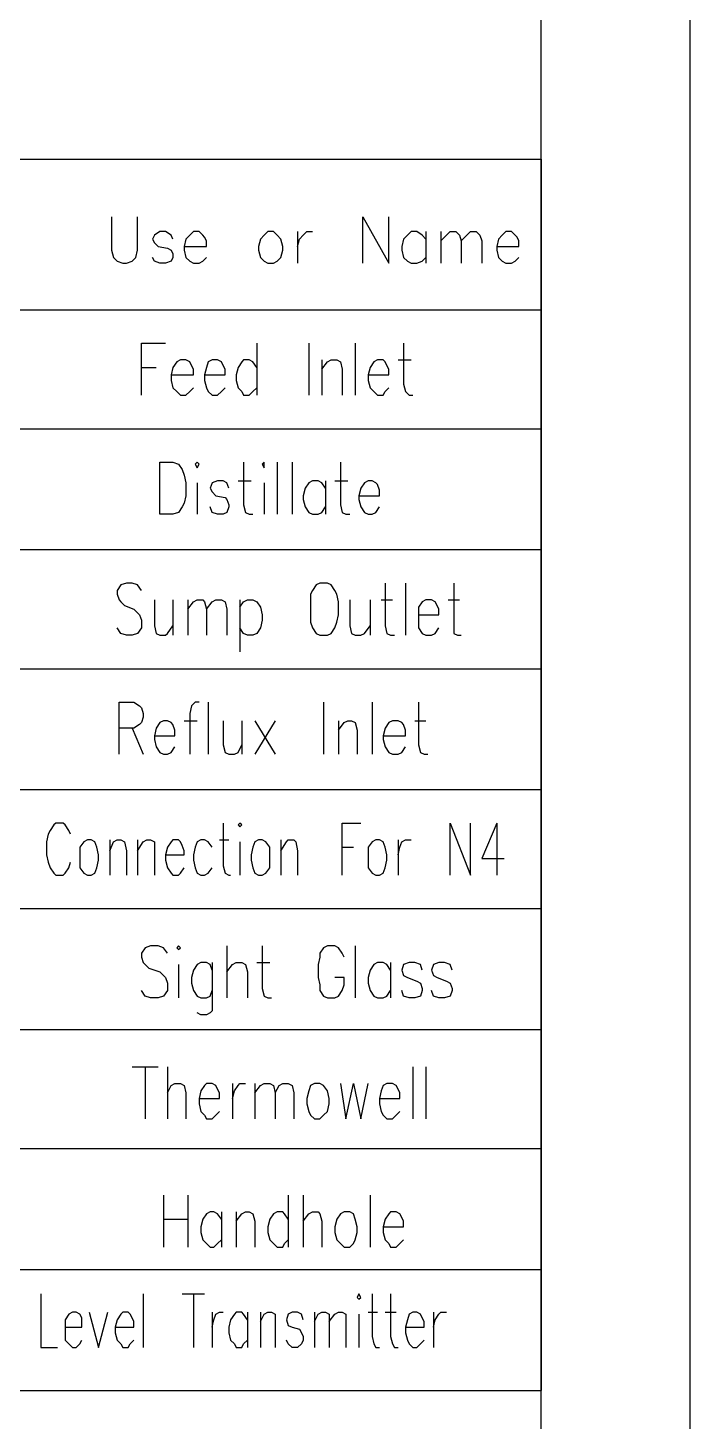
# Model space of a CAD drawing. Extents: x 0.28 to 3.47, y 0.29 to 4.81.
# Drawn here: x 3.2367 to 3.474, y 3.2597 to 3.759 of the extents above; entities that cross this region are included whole.
import ezdxf

# ---------------------------------------------------------------- set-up
doc = ezdxf.new("R2010")
doc.units = 0
doc.header["$MEASUREMENT"] = 0
doc.linetypes.add('AUSGEZOGEN', pattern=[0])
doc.layers.get('0').update_dxf_attribs({"linetype": 'AUSGEZOGEN'})

msp = doc.modelspace()

# ---------------------------------------------------------------- linework, layer by layer
for points in [[(0.28, 0.28667), (3.474, 0.28667), (3.474, 0.28667), (3.474, 4.80867), (3.474, 4.80867), (0.28, 4.80867), (0.28, 4.80867), (0.28, 0.28667), (0.28, 0.28667)], [(0.414, 0.34), (3.42067, 0.34), (3.42067, 0.34), (3.42067, 4.75533), (3.42067, 4.75533), (0.414, 4.75533), (0.414, 4.75533), (0.414, 0.34), (0.414, 0.34)], [(2.45267, 3.712), (3.42067, 3.712), (3.42067, 3.712), (3.42067, 3.27067)], [(3.26667, 3.69133), (3.26667, 3.67933), (3.26667, 3.67933), (3.26733, 3.67667), (3.26733, 3.67667), (3.26867, 3.67533), (3.26867, 3.67533), (3.27067, 3.67467), (3.27067, 3.67467), (3.272, 3.67467), (3.272, 3.67467), (3.274, 3.67533), (3.274, 3.67533), (3.27533, 3.67667), (3.27533, 3.67667), (3.276, 3.67933), (3.276, 3.67933), (3.276, 3.69133)], [(3.35667, 3.67467), (3.35667, 3.69133), (3.35667, 3.69133), (3.366, 3.67467), (3.366, 3.67467), (3.366, 3.69133)], [(3.28867, 3.68333), (3.288, 3.68467), (3.288, 3.68467), (3.286, 3.686), (3.286, 3.686), (3.284, 3.686), (3.284, 3.686), (3.282, 3.68467), (3.282, 3.68467), (3.28133, 3.68333), (3.28133, 3.68333), (3.282, 3.682), (3.282, 3.682), (3.28333, 3.68067), (3.28333, 3.68067), (3.28667, 3.68), (3.28667, 3.68), (3.288, 3.67933), (3.288, 3.67933), (3.28867, 3.678), (3.28867, 3.678), (3.28867, 3.67667), (3.28867, 3.67667), (3.288, 3.67533), (3.288, 3.67533), (3.286, 3.67467), (3.286, 3.67467), (3.284, 3.67467), (3.284, 3.67467), (3.282, 3.67533), (3.282, 3.67533), (3.28133, 3.67667)], [(3.29267, 3.68067), (3.30067, 3.68067), (3.30067, 3.68067), (3.30067, 3.68267), (3.30067, 3.68267), (3.3, 3.684), (3.3, 3.684), (3.29933, 3.68467), (3.29933, 3.68467), (3.298, 3.686), (3.298, 3.686), (3.296, 3.686), (3.296, 3.686), (3.29467, 3.68467), (3.29467, 3.68467), (3.29333, 3.68333), (3.29333, 3.68333), (3.29267, 3.68067), (3.29267, 3.68067), (3.29267, 3.67933), (3.29267, 3.67933), (3.29333, 3.67667), (3.29333, 3.67667), (3.29467, 3.67533), (3.29467, 3.67533), (3.296, 3.67467), (3.296, 3.67467), (3.298, 3.67467), (3.298, 3.67467), (3.29933, 3.67533), (3.29933, 3.67533), (3.30067, 3.67667)], [(3.32267, 3.686), (3.32133, 3.68467), (3.32133, 3.68467), (3.32, 3.68333), (3.32, 3.68333), (3.31933, 3.68067), (3.31933, 3.68067), (3.31933, 3.67933), (3.31933, 3.67933), (3.32, 3.67667), (3.32, 3.67667), (3.32133, 3.67533), (3.32133, 3.67533), (3.32267, 3.67467), (3.32267, 3.67467), (3.32467, 3.67467), (3.32467, 3.67467), (3.326, 3.67533), (3.326, 3.67533), (3.32733, 3.67667), (3.32733, 3.67667), (3.328, 3.67933), (3.328, 3.67933), (3.328, 3.68067), (3.328, 3.68067), (3.32733, 3.68333), (3.32733, 3.68333), (3.326, 3.68467), (3.326, 3.68467), (3.32467, 3.686), (3.32467, 3.686), (3.32267, 3.686), (3.32267, 3.686)], [(3.33333, 3.686), (3.33333, 3.67467)], [(3.33333, 3.68067), (3.334, 3.68333), (3.334, 3.68333), (3.33533, 3.68467), (3.33533, 3.68467), (3.33667, 3.686), (3.33667, 3.686), (3.33867, 3.686)], [(3.37933, 3.68333), (3.378, 3.68467), (3.378, 3.68467), (3.376, 3.686), (3.376, 3.686), (3.374, 3.686), (3.374, 3.686), (3.37267, 3.68467), (3.37267, 3.68467), (3.37133, 3.68333), (3.37133, 3.68333), (3.37067, 3.68067), (3.37067, 3.68067), (3.37067, 3.67933), (3.37067, 3.67933), (3.37133, 3.67667), (3.37133, 3.67667), (3.37267, 3.67533), (3.37267, 3.67533), (3.374, 3.67467), (3.374, 3.67467), (3.376, 3.67467), (3.376, 3.67467), (3.378, 3.67533), (3.378, 3.67533), (3.37933, 3.67667)], [(3.37933, 3.686), (3.37933, 3.67467)], [(3.38467, 3.686), (3.38467, 3.67467)], [(3.38467, 3.68267), (3.38667, 3.68467), (3.38667, 3.68467), (3.388, 3.686), (3.388, 3.686), (3.39, 3.686), (3.39, 3.686), (3.39133, 3.68467), (3.39133, 3.68467), (3.392, 3.68267), (3.392, 3.68267), (3.392, 3.67467)], [(3.392, 3.68267), (3.394, 3.68467), (3.394, 3.68467), (3.39533, 3.686), (3.39533, 3.686), (3.39733, 3.686), (3.39733, 3.686), (3.39867, 3.68467), (3.39867, 3.68467), (3.39933, 3.68267), (3.39933, 3.68267), (3.39933, 3.67467)], [(3.40467, 3.68067), (3.41267, 3.68067), (3.41267, 3.68067), (3.41267, 3.68267), (3.41267, 3.68267), (3.412, 3.684), (3.412, 3.684), (3.41133, 3.68467), (3.41133, 3.68467), (3.41, 3.686), (3.41, 3.686), (3.408, 3.686), (3.408, 3.686), (3.40667, 3.68467), (3.40667, 3.68467), (3.40533, 3.68333), (3.40533, 3.68333), (3.40467, 3.68067), (3.40467, 3.68067), (3.40467, 3.67933), (3.40467, 3.67933), (3.40533, 3.67667), (3.40533, 3.67667), (3.40667, 3.67533), (3.40667, 3.67533), (3.408, 3.67467), (3.408, 3.67467), (3.41, 3.67467), (3.41, 3.67467), (3.41133, 3.67533), (3.41133, 3.67533), (3.41267, 3.67667)], [(2.45267, 3.658), (3.42067, 3.658)], [(3.42067, 3.658), (3.42067, 3.27067)], [(3.27733, 3.62733), (3.27733, 3.646), (3.27733, 3.646), (3.286, 3.646)], [(3.31867, 3.646), (3.31867, 3.62733)], [(3.33733, 3.646), (3.33733, 3.62733)], [(3.354, 3.646), (3.354, 3.62733)], [(3.37133, 3.646), (3.37133, 3.63133), (3.37133, 3.63133), (3.372, 3.62867), (3.372, 3.62867), (3.37333, 3.62733), (3.37333, 3.62733), (3.37467, 3.62733)], [(3.27733, 3.63733), (3.28267, 3.63733)], [(3.288, 3.63467), (3.296, 3.63467), (3.296, 3.63467), (3.296, 3.63667), (3.296, 3.63667), (3.29533, 3.638), (3.29533, 3.638), (3.29467, 3.63933), (3.29467, 3.63933), (3.29333, 3.64), (3.29333, 3.64), (3.29133, 3.64), (3.29133, 3.64), (3.29, 3.63933), (3.29, 3.63933), (3.28867, 3.63733), (3.28867, 3.63733), (3.288, 3.63467), (3.288, 3.63467), (3.288, 3.63267), (3.288, 3.63267), (3.28867, 3.63), (3.28867, 3.63), (3.29, 3.62867), (3.29, 3.62867), (3.29133, 3.62733), (3.29133, 3.62733), (3.29333, 3.62733), (3.29333, 3.62733), (3.29467, 3.62867), (3.29467, 3.62867), (3.296, 3.63)], [(3.3, 3.63467), (3.30733, 3.63467), (3.30733, 3.63467), (3.30733, 3.63667), (3.30733, 3.63667), (3.30667, 3.638), (3.30667, 3.638), (3.306, 3.63933), (3.306, 3.63933), (3.30467, 3.64), (3.30467, 3.64), (3.30267, 3.64), (3.30267, 3.64), (3.30133, 3.63933), (3.30133, 3.63933), (3.30067, 3.63733), (3.30067, 3.63733), (3.3, 3.63467), (3.3, 3.63467), (3.3, 3.63267), (3.3, 3.63267), (3.30067, 3.63), (3.30067, 3.63), (3.30133, 3.62867), (3.30133, 3.62867), (3.30267, 3.62733), (3.30267, 3.62733), (3.30467, 3.62733), (3.30467, 3.62733), (3.306, 3.62867), (3.306, 3.62867), (3.30733, 3.63)], [(3.31867, 3.63733), (3.31733, 3.63933), (3.31733, 3.63933), (3.316, 3.64), (3.316, 3.64), (3.314, 3.64), (3.314, 3.64), (3.31333, 3.63933), (3.31333, 3.63933), (3.312, 3.63733), (3.312, 3.63733), (3.31133, 3.63467), (3.31133, 3.63467), (3.31133, 3.63267), (3.31133, 3.63267), (3.312, 3.63), (3.312, 3.63), (3.31333, 3.62867), (3.31333, 3.62867), (3.314, 3.62733), (3.314, 3.62733), (3.316, 3.62733), (3.316, 3.62733), (3.31733, 3.62867), (3.31733, 3.62867), (3.31867, 3.63)], [(3.342, 3.64), (3.342, 3.62733)], [(3.342, 3.63667), (3.344, 3.63933), (3.344, 3.63933), (3.34533, 3.64), (3.34533, 3.64), (3.34733, 3.64), (3.34733, 3.64), (3.34867, 3.63933), (3.34867, 3.63933), (3.34933, 3.63667), (3.34933, 3.63667), (3.34933, 3.62733)], [(3.35867, 3.63467), (3.366, 3.63467), (3.366, 3.63467), (3.366, 3.63667), (3.366, 3.63667), (3.36533, 3.638), (3.36533, 3.638), (3.36467, 3.63933), (3.36467, 3.63933), (3.364, 3.64), (3.364, 3.64), (3.362, 3.64), (3.362, 3.64), (3.36067, 3.63933), (3.36067, 3.63933), (3.35933, 3.63733), (3.35933, 3.63733), (3.35867, 3.63467), (3.35867, 3.63467), (3.35867, 3.63267), (3.35867, 3.63267), (3.35933, 3.63), (3.35933, 3.63), (3.36067, 3.62867), (3.36067, 3.62867), (3.362, 3.62733), (3.362, 3.62733), (3.364, 3.62733), (3.364, 3.62733), (3.36467, 3.62867), (3.36467, 3.62867), (3.366, 3.63)], [(3.36933, 3.64), (3.374, 3.64)], [(2.45267, 3.61533), (3.42067, 3.61533)], [(3.284, 3.58467), (3.284, 3.60333), (3.284, 3.60333), (3.28867, 3.60333), (3.28867, 3.60333), (3.29067, 3.60267), (3.29067, 3.60267), (3.292, 3.60067), (3.292, 3.60067), (3.29267, 3.59867), (3.29267, 3.59867), (3.29333, 3.596), (3.29333, 3.596), (3.29333, 3.59133), (3.29333, 3.59133), (3.29267, 3.58867), (3.29267, 3.58867), (3.292, 3.58733), (3.292, 3.58733), (3.29067, 3.58533), (3.29067, 3.58533), (3.28867, 3.58467), (3.28867, 3.58467), (3.284, 3.58467), (3.284, 3.58467)], [(3.29667, 3.60267), (3.29733, 3.60133), (3.29733, 3.60133), (3.298, 3.60267), (3.298, 3.60267), (3.29733, 3.60333), (3.29733, 3.60333), (3.29667, 3.60267), (3.29667, 3.60267)], [(3.314, 3.60333), (3.314, 3.588), (3.314, 3.588), (3.31467, 3.58533), (3.31467, 3.58533), (3.316, 3.58467), (3.316, 3.58467), (3.31733, 3.58467)], [(3.32067, 3.60267), (3.32133, 3.60133), (3.32133, 3.60133), (3.32133, 3.60333), (3.32133, 3.60333), (3.32067, 3.60267), (3.32067, 3.60267)], [(3.326, 3.60333), (3.326, 3.58467)], [(3.33133, 3.60333), (3.33133, 3.58467)], [(3.34867, 3.60333), (3.34867, 3.588), (3.34867, 3.588), (3.34933, 3.58533), (3.34933, 3.58533), (3.35067, 3.58467), (3.35067, 3.58467), (3.352, 3.58467)], [(3.29733, 3.596), (3.29733, 3.58467)], [(3.30867, 3.594), (3.308, 3.596), (3.308, 3.596), (3.30667, 3.59667), (3.30667, 3.59667), (3.30467, 3.59667), (3.30467, 3.59667), (3.30267, 3.596), (3.30267, 3.596), (3.302, 3.594), (3.302, 3.594), (3.30267, 3.59267), (3.30267, 3.59267), (3.304, 3.59133), (3.304, 3.59133), (3.30733, 3.59067), (3.30733, 3.59067), (3.308, 3.59), (3.308, 3.59), (3.30867, 3.588), (3.30867, 3.588), (3.30867, 3.58733), (3.30867, 3.58733), (3.308, 3.58533), (3.308, 3.58533), (3.30667, 3.58467), (3.30667, 3.58467), (3.30467, 3.58467), (3.30467, 3.58467), (3.30267, 3.58533), (3.30267, 3.58533), (3.302, 3.58733)], [(3.312, 3.59667), (3.31667, 3.59667)], [(3.32133, 3.596), (3.32133, 3.58467)], [(3.34333, 3.594), (3.342, 3.596), (3.342, 3.596), (3.34067, 3.59667), (3.34067, 3.59667), (3.33867, 3.59667), (3.33867, 3.59667), (3.33733, 3.596), (3.33733, 3.596), (3.336, 3.594), (3.336, 3.594), (3.33533, 3.59133), (3.33533, 3.59133), (3.33533, 3.59), (3.33533, 3.59), (3.336, 3.58733), (3.336, 3.58733), (3.33733, 3.58533), (3.33733, 3.58533), (3.33867, 3.58467), (3.33867, 3.58467), (3.34067, 3.58467), (3.34067, 3.58467), (3.342, 3.58533), (3.342, 3.58533), (3.34333, 3.58733)], [(3.34333, 3.59667), (3.34333, 3.58467)], [(3.34667, 3.59667), (3.35133, 3.59667)], [(3.35533, 3.59133), (3.36267, 3.59133), (3.36267, 3.59133), (3.36267, 3.59333), (3.36267, 3.59333), (3.362, 3.59533), (3.362, 3.59533), (3.36133, 3.596), (3.36133, 3.596), (3.36, 3.59667), (3.36, 3.59667), (3.35867, 3.59667), (3.35867, 3.59667), (3.35733, 3.596), (3.35733, 3.596), (3.356, 3.594), (3.356, 3.594), (3.35533, 3.59133), (3.35533, 3.59133), (3.35533, 3.59), (3.35533, 3.59), (3.356, 3.58733), (3.356, 3.58733), (3.35733, 3.58533), (3.35733, 3.58533), (3.35867, 3.58467), (3.35867, 3.58467), (3.36, 3.58467), (3.36, 3.58467), (3.36133, 3.58533), (3.36133, 3.58533), (3.36267, 3.58733)], [(2.45267, 3.572), (3.42067, 3.572)], [(3.27733, 3.55733), (3.276, 3.55933), (3.276, 3.55933), (3.274, 3.56), (3.274, 3.56), (3.272, 3.56), (3.272, 3.56), (3.27, 3.55933), (3.27, 3.55933), (3.26867, 3.55733), (3.26867, 3.55733), (3.26867, 3.556), (3.26867, 3.556), (3.26933, 3.554), (3.26933, 3.554), (3.27, 3.55333), (3.27, 3.55333), (3.27133, 3.552), (3.27133, 3.552), (3.27467, 3.55067), (3.27467, 3.55067), (3.276, 3.54933), (3.276, 3.54933), (3.27667, 3.54867), (3.27667, 3.54867), (3.27733, 3.54667), (3.27733, 3.54667), (3.27733, 3.544), (3.27733, 3.544), (3.276, 3.542), (3.276, 3.542), (3.274, 3.54133), (3.274, 3.54133), (3.272, 3.54133), (3.272, 3.54133), (3.27, 3.542), (3.27, 3.542), (3.26867, 3.544)], [(3.34133, 3.56), (3.34, 3.55933), (3.34, 3.55933), (3.33867, 3.55733), (3.33867, 3.55733), (3.338, 3.556), (3.338, 3.556), (3.338, 3.546), (3.338, 3.546), (3.33867, 3.544), (3.33867, 3.544), (3.34, 3.542), (3.34, 3.542), (3.34133, 3.54133), (3.34133, 3.54133), (3.344, 3.54133), (3.344, 3.54133), (3.34533, 3.542), (3.34533, 3.542), (3.34667, 3.544), (3.34667, 3.544), (3.34733, 3.546), (3.34733, 3.546), (3.348, 3.54867), (3.348, 3.54867), (3.348, 3.55333), (3.348, 3.55333), (3.34733, 3.556), (3.34733, 3.556), (3.34667, 3.55733), (3.34667, 3.55733), (3.34533, 3.55933), (3.34533, 3.55933), (3.344, 3.56), (3.344, 3.56), (3.34133, 3.56), (3.34133, 3.56)], [(3.36467, 3.56), (3.36467, 3.54467), (3.36467, 3.54467), (3.36533, 3.542), (3.36533, 3.542), (3.36667, 3.54133), (3.36667, 3.54133), (3.368, 3.54133)], [(3.372, 3.56), (3.372, 3.54133)], [(3.38933, 3.56), (3.38933, 3.542), (3.38933, 3.542), (3.39067, 3.54133), (3.39067, 3.54133), (3.392, 3.54133)], [(3.282, 3.554), (3.282, 3.54467), (3.282, 3.54467), (3.28267, 3.542), (3.28267, 3.542), (3.284, 3.54133), (3.284, 3.54133), (3.286, 3.54133), (3.286, 3.54133), (3.28667, 3.542), (3.28667, 3.542), (3.28867, 3.54467)], [(3.28867, 3.554), (3.28867, 3.54133)], [(3.294, 3.554), (3.294, 3.54133)], [(3.294, 3.55067), (3.296, 3.55333), (3.296, 3.55333), (3.29733, 3.554), (3.29733, 3.554), (3.29933, 3.554), (3.29933, 3.554), (3.3, 3.55333), (3.3, 3.55333), (3.30067, 3.55067), (3.30067, 3.55067), (3.30067, 3.54133)], [(3.30067, 3.55067), (3.30267, 3.55333), (3.30267, 3.55333), (3.304, 3.554), (3.304, 3.554), (3.306, 3.554), (3.306, 3.554), (3.30733, 3.55333), (3.30733, 3.55333), (3.308, 3.55067), (3.308, 3.55067), (3.308, 3.54133)], [(3.31267, 3.554), (3.31267, 3.53533)], [(3.31267, 3.55133), (3.314, 3.55333), (3.314, 3.55333), (3.31533, 3.554), (3.31533, 3.554), (3.31733, 3.554), (3.31733, 3.554), (3.31867, 3.55333), (3.31867, 3.55333), (3.32, 3.55133), (3.32, 3.55133), (3.32067, 3.54867), (3.32067, 3.54867), (3.32067, 3.54667), (3.32067, 3.54667), (3.32, 3.544), (3.32, 3.544), (3.31867, 3.542), (3.31867, 3.542), (3.31733, 3.54133), (3.31733, 3.54133), (3.31533, 3.54133), (3.31533, 3.54133), (3.314, 3.542), (3.314, 3.542), (3.31267, 3.544)], [(3.352, 3.554), (3.352, 3.54467), (3.352, 3.54467), (3.35267, 3.542), (3.35267, 3.542), (3.354, 3.54133), (3.354, 3.54133), (3.356, 3.54133), (3.356, 3.54133), (3.35733, 3.542), (3.35733, 3.542), (3.35933, 3.54467)], [(3.35933, 3.554), (3.35933, 3.54133)], [(3.36333, 3.554), (3.36733, 3.554)], [(3.37667, 3.54867), (3.384, 3.54867), (3.384, 3.54867), (3.384, 3.55067), (3.384, 3.55067), (3.38333, 3.552), (3.38333, 3.552), (3.38267, 3.55333), (3.38267, 3.55333), (3.38133, 3.554), (3.38133, 3.554), (3.37933, 3.554), (3.37933, 3.554), (3.378, 3.55333), (3.378, 3.55333), (3.37667, 3.55133), (3.37667, 3.55133), (3.37667, 3.544), (3.37667, 3.544), (3.378, 3.542), (3.378, 3.542), (3.37933, 3.54133), (3.37933, 3.54133), (3.38133, 3.54133), (3.38133, 3.54133), (3.38267, 3.542), (3.38267, 3.542), (3.384, 3.544)], [(3.38733, 3.554), (3.39133, 3.554)], [(2.45267, 3.52933), (3.42067, 3.52933)], [(3.26933, 3.49867), (3.26933, 3.51733), (3.26933, 3.51733), (3.27467, 3.51733), (3.27467, 3.51733), (3.27667, 3.516), (3.27667, 3.516), (3.27733, 3.51533), (3.27733, 3.51533), (3.278, 3.51333), (3.278, 3.51333), (3.278, 3.512), (3.278, 3.512), (3.27733, 3.51), (3.27733, 3.51), (3.27667, 3.50933), (3.27667, 3.50933), (3.27467, 3.508), (3.27467, 3.508), (3.26933, 3.508)], [(3.298, 3.51733), (3.29667, 3.51733), (3.29667, 3.51733), (3.29533, 3.516), (3.29533, 3.516), (3.29467, 3.51333), (3.29467, 3.51333), (3.29467, 3.49867)], [(3.30133, 3.51733), (3.30133, 3.49867)], [(3.34267, 3.51733), (3.34267, 3.49867)], [(3.36, 3.51733), (3.36, 3.49867)], [(3.37667, 3.51733), (3.37667, 3.502), (3.37667, 3.502), (3.37733, 3.49933), (3.37733, 3.49933), (3.37867, 3.49867), (3.37867, 3.49867), (3.38, 3.49867)], [(3.282, 3.50533), (3.28933, 3.50533), (3.28933, 3.50533), (3.28933, 3.50733), (3.28933, 3.50733), (3.28867, 3.50933), (3.28867, 3.50933), (3.288, 3.51), (3.288, 3.51), (3.28667, 3.51067), (3.28667, 3.51067), (3.28533, 3.51067), (3.28533, 3.51067), (3.284, 3.51), (3.284, 3.51), (3.28267, 3.508), (3.28267, 3.508), (3.282, 3.50533), (3.282, 3.50533), (3.282, 3.504), (3.282, 3.504), (3.28267, 3.50133), (3.28267, 3.50133), (3.284, 3.49933), (3.284, 3.49933), (3.28533, 3.49867), (3.28533, 3.49867), (3.28667, 3.49867), (3.28667, 3.49867), (3.288, 3.49933), (3.288, 3.49933), (3.28933, 3.50133)], [(3.29267, 3.51067), (3.29733, 3.51067)], [(3.30667, 3.51067), (3.30667, 3.502), (3.30667, 3.502), (3.30733, 3.49933), (3.30733, 3.49933), (3.30867, 3.49867), (3.30867, 3.49867), (3.31067, 3.49867), (3.31067, 3.49867), (3.312, 3.49933), (3.312, 3.49933), (3.31333, 3.502)], [(3.31333, 3.51067), (3.31333, 3.49867)], [(3.318, 3.51067), (3.32533, 3.49867)], [(3.32533, 3.51067), (3.318, 3.49867)], [(3.348, 3.51067), (3.348, 3.49867)], [(3.348, 3.50733), (3.35, 3.51), (3.35, 3.51), (3.35133, 3.51067), (3.35133, 3.51067), (3.35267, 3.51067), (3.35267, 3.51067), (3.354, 3.51), (3.354, 3.51), (3.35467, 3.50733), (3.35467, 3.50733), (3.35467, 3.49867)], [(3.364, 3.50533), (3.372, 3.50533), (3.372, 3.50533), (3.372, 3.50733), (3.372, 3.50733), (3.37133, 3.50933), (3.37133, 3.50933), (3.37067, 3.51), (3.37067, 3.51), (3.36933, 3.51067), (3.36933, 3.51067), (3.36733, 3.51067), (3.36733, 3.51067), (3.366, 3.51), (3.366, 3.51), (3.36467, 3.508), (3.36467, 3.508), (3.364, 3.50533), (3.364, 3.50533), (3.364, 3.504), (3.364, 3.504), (3.36467, 3.50133), (3.36467, 3.50133), (3.366, 3.49933), (3.366, 3.49933), (3.36733, 3.49867), (3.36733, 3.49867), (3.36933, 3.49867), (3.36933, 3.49867), (3.37067, 3.49933), (3.37067, 3.49933), (3.372, 3.50133)], [(3.37533, 3.51067), (3.37933, 3.51067)], [(3.274, 3.508), (3.278, 3.49867)], [(2.45267, 3.486), (3.42067, 3.486)], [(3.252, 3.47), (3.25133, 3.47133), (3.25133, 3.47133), (3.25, 3.47333), (3.25, 3.47333), (3.24933, 3.474), (3.24933, 3.474), (3.24667, 3.474), (3.24667, 3.474), (3.246, 3.47333), (3.246, 3.47333), (3.24467, 3.47133), (3.24467, 3.47133), (3.244, 3.47), (3.244, 3.47), (3.24333, 3.46733), (3.24333, 3.46733), (3.24333, 3.46267), (3.24333, 3.46267), (3.244, 3.46), (3.244, 3.46), (3.24467, 3.458), (3.24467, 3.458), (3.246, 3.456), (3.246, 3.456), (3.24667, 3.45533), (3.24667, 3.45533), (3.24933, 3.45533), (3.24933, 3.45533), (3.25, 3.456), (3.25, 3.456), (3.25133, 3.458), (3.25133, 3.458), (3.252, 3.46)], [(3.30667, 3.474), (3.30667, 3.45867), (3.30667, 3.45867), (3.30733, 3.456), (3.30733, 3.456), (3.30867, 3.45533), (3.30867, 3.45533), (3.30933, 3.45533)], [(3.312, 3.47333), (3.31267, 3.47267), (3.31267, 3.47267), (3.31333, 3.47333), (3.31333, 3.47333), (3.31267, 3.474), (3.31267, 3.474), (3.312, 3.47333), (3.312, 3.47333)], [(3.34933, 3.45533), (3.34933, 3.474), (3.34933, 3.474), (3.356, 3.474)], [(3.388, 3.45533), (3.388, 3.474), (3.388, 3.474), (3.39533, 3.45533), (3.39533, 3.45533), (3.39533, 3.474)], [(3.40467, 3.474), (3.39933, 3.46133), (3.39933, 3.46133), (3.40733, 3.46133)], [(3.40467, 3.474), (3.40467, 3.45533)], [(3.258, 3.468), (3.25667, 3.46733), (3.25667, 3.46733), (3.25533, 3.46533), (3.25533, 3.46533), (3.25533, 3.458), (3.25533, 3.458), (3.25667, 3.456), (3.25667, 3.456), (3.258, 3.45533), (3.258, 3.45533), (3.25933, 3.45533), (3.25933, 3.45533), (3.26067, 3.456), (3.26067, 3.456), (3.26133, 3.458), (3.26133, 3.458), (3.262, 3.46067), (3.262, 3.46067), (3.262, 3.46267), (3.262, 3.46267), (3.26133, 3.46533), (3.26133, 3.46533), (3.26067, 3.46733), (3.26067, 3.46733), (3.25933, 3.468), (3.25933, 3.468), (3.258, 3.468), (3.258, 3.468)], [(3.266, 3.468), (3.266, 3.45533)], [(3.266, 3.464), (3.26733, 3.46733), (3.26733, 3.46733), (3.26867, 3.468), (3.26867, 3.468), (3.27, 3.468), (3.27, 3.468), (3.27133, 3.46733), (3.27133, 3.46733), (3.272, 3.464), (3.272, 3.464), (3.272, 3.45533)], [(3.276, 3.468), (3.276, 3.45533)], [(3.276, 3.464), (3.278, 3.46733), (3.278, 3.46733), (3.27933, 3.468), (3.27933, 3.468), (3.28067, 3.468), (3.28067, 3.468), (3.282, 3.46733), (3.282, 3.46733), (3.282, 3.45533)], [(3.286, 3.46267), (3.29267, 3.46267), (3.29267, 3.46267), (3.29267, 3.464), (3.29267, 3.464), (3.292, 3.466), (3.292, 3.466), (3.29133, 3.46733), (3.29133, 3.46733), (3.29067, 3.468), (3.29067, 3.468), (3.28867, 3.468), (3.28867, 3.468), (3.288, 3.46733), (3.288, 3.46733), (3.28667, 3.46533), (3.28667, 3.46533), (3.286, 3.46267), (3.286, 3.46267), (3.286, 3.46067), (3.286, 3.46067), (3.28667, 3.458), (3.28667, 3.458), (3.288, 3.456), (3.288, 3.456), (3.28867, 3.45533), (3.28867, 3.45533), (3.29067, 3.45533), (3.29067, 3.45533), (3.29133, 3.456), (3.29133, 3.456), (3.29267, 3.458)], [(3.30267, 3.46533), (3.30133, 3.46733), (3.30133, 3.46733), (3.3, 3.468), (3.3, 3.468), (3.29867, 3.468), (3.29867, 3.468), (3.29733, 3.46733), (3.29733, 3.46733), (3.29667, 3.46533), (3.29667, 3.46533), (3.296, 3.46267), (3.296, 3.46267), (3.296, 3.46067), (3.296, 3.46067), (3.29667, 3.458), (3.29667, 3.458), (3.29733, 3.456), (3.29733, 3.456), (3.29867, 3.45533), (3.29867, 3.45533), (3.3, 3.45533), (3.3, 3.45533), (3.30133, 3.456), (3.30133, 3.456), (3.30267, 3.458)], [(3.30533, 3.468), (3.30867, 3.468)], [(3.31267, 3.46733), (3.31267, 3.45533)], [(3.31933, 3.468), (3.318, 3.46733), (3.318, 3.46733), (3.31733, 3.46533), (3.31733, 3.46533), (3.31667, 3.46267), (3.31667, 3.46267), (3.31667, 3.46067), (3.31667, 3.46067), (3.31733, 3.458), (3.31733, 3.458), (3.318, 3.456), (3.318, 3.456), (3.31933, 3.45533), (3.31933, 3.45533), (3.32067, 3.45533), (3.32067, 3.45533), (3.322, 3.456), (3.322, 3.456), (3.32333, 3.458), (3.32333, 3.458), (3.32333, 3.46533), (3.32333, 3.46533), (3.322, 3.46733), (3.322, 3.46733), (3.32067, 3.468), (3.32067, 3.468), (3.31933, 3.468), (3.31933, 3.468)], [(3.32733, 3.468), (3.32733, 3.45533)], [(3.32733, 3.464), (3.32933, 3.46733), (3.32933, 3.46733), (3.33, 3.468), (3.33, 3.468), (3.332, 3.468), (3.332, 3.468), (3.33267, 3.46733), (3.33267, 3.46733), (3.33333, 3.464), (3.33333, 3.464), (3.33333, 3.45533)], [(3.36133, 3.468), (3.36, 3.46733), (3.36, 3.46733), (3.35867, 3.46533), (3.35867, 3.46533), (3.35867, 3.458), (3.35867, 3.458), (3.36, 3.456), (3.36, 3.456), (3.36133, 3.45533), (3.36133, 3.45533), (3.36267, 3.45533), (3.36267, 3.45533), (3.364, 3.456), (3.364, 3.456), (3.36467, 3.458), (3.36467, 3.458), (3.36533, 3.46067), (3.36533, 3.46067), (3.36533, 3.46267), (3.36533, 3.46267), (3.36467, 3.46533), (3.36467, 3.46533), (3.364, 3.46733), (3.364, 3.46733), (3.36267, 3.468), (3.36267, 3.468), (3.36133, 3.468), (3.36133, 3.468)], [(3.36933, 3.468), (3.36933, 3.45533)], [(3.36933, 3.46267), (3.37, 3.46533), (3.37, 3.46533), (3.37067, 3.46733), (3.37067, 3.46733), (3.372, 3.468), (3.372, 3.468), (3.374, 3.468)], [(3.34933, 3.46533), (3.35333, 3.46533)], [(2.45267, 3.44333), (3.42067, 3.44333)], [(3.28667, 3.42733), (3.28533, 3.42933), (3.28533, 3.42933), (3.28333, 3.43), (3.28333, 3.43), (3.28067, 3.43), (3.28067, 3.43), (3.27867, 3.42933), (3.27867, 3.42933), (3.27733, 3.42733), (3.27733, 3.42733), (3.27733, 3.426), (3.27733, 3.426), (3.278, 3.424), (3.278, 3.424), (3.27867, 3.42333), (3.27867, 3.42333), (3.28, 3.422), (3.28, 3.422), (3.284, 3.42067), (3.284, 3.42067), (3.28533, 3.41933), (3.28533, 3.41933), (3.286, 3.41867), (3.286, 3.41867), (3.28667, 3.41667), (3.28667, 3.41667), (3.28667, 3.414), (3.28667, 3.414), (3.28533, 3.412), (3.28533, 3.412), (3.28333, 3.41133), (3.28333, 3.41133), (3.28067, 3.41133), (3.28067, 3.41133), (3.27867, 3.412), (3.27867, 3.412), (3.27733, 3.414)], [(3.29, 3.42933), (3.29067, 3.42867), (3.29067, 3.42867), (3.29133, 3.42933), (3.29133, 3.42933), (3.29067, 3.43), (3.29067, 3.43), (3.29, 3.42933), (3.29, 3.42933)], [(3.308, 3.43), (3.308, 3.41133)], [(3.32067, 3.43), (3.32067, 3.41467), (3.32067, 3.41467), (3.32133, 3.412), (3.32133, 3.412), (3.32267, 3.41133), (3.32267, 3.41133), (3.324, 3.41133)], [(3.35, 3.426), (3.34933, 3.42733), (3.34933, 3.42733), (3.348, 3.42933), (3.348, 3.42933), (3.34667, 3.43), (3.34667, 3.43), (3.344, 3.43), (3.344, 3.43), (3.34267, 3.42933), (3.34267, 3.42933), (3.34133, 3.42733), (3.34133, 3.42733), (3.34133, 3.426), (3.34133, 3.426), (3.34067, 3.42333), (3.34067, 3.42333), (3.34067, 3.41867), (3.34067, 3.41867), (3.34133, 3.416), (3.34133, 3.416), (3.34133, 3.414), (3.34133, 3.414), (3.34267, 3.412), (3.34267, 3.412), (3.344, 3.41133), (3.344, 3.41133), (3.34667, 3.41133), (3.34667, 3.41133), (3.348, 3.412), (3.348, 3.412), (3.34933, 3.414), (3.34933, 3.414), (3.35, 3.416), (3.35, 3.416), (3.35, 3.41867), (3.35, 3.41867), (3.34667, 3.41867)], [(3.354, 3.43), (3.354, 3.41133)], [(3.29067, 3.42333), (3.29067, 3.41133)], [(3.30267, 3.42133), (3.302, 3.42333), (3.302, 3.42333), (3.30067, 3.424), (3.30067, 3.424), (3.29867, 3.424), (3.29867, 3.424), (3.29733, 3.42333), (3.29733, 3.42333), (3.296, 3.42133), (3.296, 3.42133), (3.29533, 3.41867), (3.29533, 3.41867), (3.29533, 3.41667), (3.29533, 3.41667), (3.296, 3.414), (3.296, 3.414), (3.29733, 3.412), (3.29733, 3.412), (3.29867, 3.41133), (3.29867, 3.41133), (3.30067, 3.41133), (3.30067, 3.41133), (3.302, 3.412), (3.302, 3.412), (3.30267, 3.414)], [(3.30267, 3.424), (3.30267, 3.40667), (3.30267, 3.40667), (3.302, 3.406), (3.302, 3.406), (3.30067, 3.40533), (3.30067, 3.40533), (3.29867, 3.40533), (3.29867, 3.40533), (3.29733, 3.406)], [(3.308, 3.42067), (3.31, 3.42333), (3.31, 3.42333), (3.31133, 3.424), (3.31133, 3.424), (3.31333, 3.424), (3.31333, 3.424), (3.31467, 3.42333), (3.31467, 3.42333), (3.31533, 3.42067), (3.31533, 3.42067), (3.31533, 3.41133)], [(3.31867, 3.424), (3.32333, 3.424)], [(3.36667, 3.42133), (3.36533, 3.42333), (3.36533, 3.42333), (3.364, 3.424), (3.364, 3.424), (3.362, 3.424), (3.362, 3.424), (3.36067, 3.42333), (3.36067, 3.42333), (3.35933, 3.42133), (3.35933, 3.42133), (3.35867, 3.41867), (3.35867, 3.41867), (3.35867, 3.41667), (3.35867, 3.41667), (3.35933, 3.414), (3.35933, 3.414), (3.36067, 3.412), (3.36067, 3.412), (3.362, 3.41133), (3.362, 3.41133), (3.364, 3.41133), (3.364, 3.41133), (3.36533, 3.412), (3.36533, 3.412), (3.36667, 3.414)], [(3.36667, 3.424), (3.36667, 3.41133)], [(3.378, 3.42133), (3.37733, 3.42333), (3.37733, 3.42333), (3.37533, 3.424), (3.37533, 3.424), (3.37333, 3.424), (3.37333, 3.424), (3.37133, 3.42333), (3.37133, 3.42333), (3.37067, 3.42133), (3.37067, 3.42133), (3.37133, 3.41933), (3.37133, 3.41933), (3.37267, 3.41867), (3.37267, 3.41867), (3.376, 3.41733), (3.376, 3.41733), (3.37733, 3.41667), (3.37733, 3.41667), (3.378, 3.41467), (3.378, 3.41467), (3.378, 3.414), (3.378, 3.414), (3.37733, 3.412), (3.37733, 3.412), (3.37533, 3.41133), (3.37533, 3.41133), (3.37333, 3.41133), (3.37333, 3.41133), (3.37133, 3.412), (3.37133, 3.412), (3.37067, 3.414)], [(3.38867, 3.42133), (3.388, 3.42333), (3.388, 3.42333), (3.386, 3.424), (3.386, 3.424), (3.384, 3.424), (3.384, 3.424), (3.382, 3.42333), (3.382, 3.42333), (3.38133, 3.42133), (3.38133, 3.42133), (3.382, 3.41933), (3.382, 3.41933), (3.38333, 3.41867), (3.38333, 3.41867), (3.38667, 3.41733), (3.38667, 3.41733), (3.388, 3.41667), (3.388, 3.41667), (3.38867, 3.41467), (3.38867, 3.41467), (3.38867, 3.414), (3.38867, 3.414), (3.388, 3.412), (3.388, 3.412), (3.386, 3.41133), (3.386, 3.41133), (3.384, 3.41133), (3.384, 3.41133), (3.382, 3.412), (3.382, 3.412), (3.38133, 3.414)], [(2.45267, 3.4), (3.42067, 3.4)], [(3.274, 3.38667), (3.28333, 3.38667)], [(3.27867, 3.38667), (3.27867, 3.368)], [(3.28667, 3.38667), (3.28667, 3.368)], [(3.37467, 3.38667), (3.37467, 3.368)], [(3.37933, 3.38667), (3.37933, 3.368)], [(3.28667, 3.37733), (3.288, 3.38), (3.288, 3.38), (3.28933, 3.38067), (3.28933, 3.38067), (3.29133, 3.38067), (3.29133, 3.38067), (3.29267, 3.38), (3.29267, 3.38), (3.29333, 3.37733), (3.29333, 3.37733), (3.29333, 3.368)], [(3.298, 3.37533), (3.30533, 3.37533), (3.30533, 3.37533), (3.30533, 3.37733), (3.30533, 3.37733), (3.30467, 3.37867), (3.30467, 3.37867), (3.304, 3.38), (3.304, 3.38), (3.30267, 3.38067), (3.30267, 3.38067), (3.30067, 3.38067), (3.30067, 3.38067), (3.3, 3.38), (3.3, 3.38), (3.29867, 3.378), (3.29867, 3.378), (3.298, 3.37533), (3.298, 3.37533), (3.298, 3.37333), (3.298, 3.37333), (3.29867, 3.37067), (3.29867, 3.37067), (3.3, 3.36933), (3.3, 3.36933), (3.30067, 3.368), (3.30067, 3.368), (3.30267, 3.368), (3.30267, 3.368), (3.304, 3.36933), (3.304, 3.36933), (3.30533, 3.37067)], [(3.31, 3.38067), (3.31, 3.368)], [(3.31, 3.37533), (3.31067, 3.378), (3.31067, 3.378), (3.312, 3.38), (3.312, 3.38), (3.31267, 3.38067), (3.31267, 3.38067), (3.31467, 3.38067)], [(3.318, 3.38067), (3.318, 3.368)], [(3.318, 3.37733), (3.32, 3.38), (3.32, 3.38), (3.32133, 3.38067), (3.32133, 3.38067), (3.32333, 3.38067), (3.32333, 3.38067), (3.32467, 3.38), (3.32467, 3.38), (3.32533, 3.37733), (3.32533, 3.37733), (3.32533, 3.368)], [(3.32533, 3.37733), (3.32667, 3.38), (3.32667, 3.38), (3.328, 3.38067), (3.328, 3.38067), (3.33, 3.38067), (3.33, 3.38067), (3.33133, 3.38), (3.33133, 3.38), (3.332, 3.37733), (3.332, 3.37733), (3.332, 3.368)], [(3.33933, 3.38067), (3.338, 3.38), (3.338, 3.38), (3.33733, 3.378), (3.33733, 3.378), (3.33667, 3.37533), (3.33667, 3.37533), (3.33667, 3.37333), (3.33667, 3.37333), (3.33733, 3.37067), (3.33733, 3.37067), (3.338, 3.36933), (3.338, 3.36933), (3.33933, 3.368), (3.33933, 3.368), (3.34133, 3.368), (3.34133, 3.368), (3.34267, 3.36933), (3.34267, 3.36933), (3.344, 3.37067), (3.344, 3.37067), (3.34467, 3.37333), (3.34467, 3.37333), (3.34467, 3.37533), (3.34467, 3.37533), (3.344, 3.378), (3.344, 3.378), (3.34267, 3.38), (3.34267, 3.38), (3.34133, 3.38067), (3.34133, 3.38067), (3.33933, 3.38067), (3.33933, 3.38067)], [(3.34867, 3.38067), (3.35067, 3.368), (3.35067, 3.368), (3.35333, 3.38067), (3.35333, 3.38067), (3.356, 3.368), (3.356, 3.368), (3.35867, 3.38067)], [(3.36267, 3.37533), (3.37, 3.37533), (3.37, 3.37533), (3.37, 3.37733), (3.37, 3.37733), (3.36933, 3.37867), (3.36933, 3.37867), (3.36867, 3.38), (3.36867, 3.38), (3.36733, 3.38067), (3.36733, 3.38067), (3.36533, 3.38067), (3.36533, 3.38067), (3.364, 3.38), (3.364, 3.38), (3.36333, 3.378), (3.36333, 3.378), (3.36267, 3.37533), (3.36267, 3.37533), (3.36267, 3.37333), (3.36267, 3.37333), (3.36333, 3.37067), (3.36333, 3.37067), (3.364, 3.36933), (3.364, 3.36933), (3.36533, 3.368), (3.36533, 3.368), (3.36733, 3.368), (3.36733, 3.368), (3.36867, 3.36933), (3.36867, 3.36933), (3.37, 3.37067)], [(2.45267, 3.35733), (3.42067, 3.35733)], [(3.28533, 3.34067), (3.28533, 3.322)], [(3.294, 3.34067), (3.294, 3.322)], [(3.33, 3.34067), (3.33, 3.322)], [(3.33533, 3.34067), (3.33533, 3.322)], [(3.35933, 3.34067), (3.35933, 3.322)], [(3.28533, 3.332), (3.294, 3.332)], [(3.306, 3.332), (3.30467, 3.334), (3.30467, 3.334), (3.30333, 3.33467), (3.30333, 3.33467), (3.302, 3.33467), (3.302, 3.33467), (3.30067, 3.334), (3.30067, 3.334), (3.29933, 3.332), (3.29933, 3.332), (3.29867, 3.32933), (3.29867, 3.32933), (3.29867, 3.32733), (3.29867, 3.32733), (3.29933, 3.32467), (3.29933, 3.32467), (3.30067, 3.32333), (3.30067, 3.32333), (3.302, 3.322), (3.302, 3.322), (3.30333, 3.322), (3.30333, 3.322), (3.30467, 3.32333), (3.30467, 3.32333), (3.306, 3.32467)], [(3.306, 3.33467), (3.306, 3.322)], [(3.31133, 3.33467), (3.31133, 3.322)], [(3.31133, 3.33133), (3.31333, 3.334), (3.31333, 3.334), (3.31467, 3.33467), (3.31467, 3.33467), (3.316, 3.33467), (3.316, 3.33467), (3.31733, 3.334), (3.31733, 3.334), (3.318, 3.33133), (3.318, 3.33133), (3.318, 3.322)], [(3.33, 3.332), (3.32867, 3.334), (3.32867, 3.334), (3.328, 3.33467), (3.328, 3.33467), (3.326, 3.33467), (3.326, 3.33467), (3.32467, 3.334), (3.32467, 3.334), (3.32333, 3.332), (3.32333, 3.332), (3.32267, 3.32933), (3.32267, 3.32933), (3.32267, 3.32733), (3.32267, 3.32733), (3.32333, 3.32467), (3.32333, 3.32467), (3.32467, 3.32333), (3.32467, 3.32333), (3.326, 3.322), (3.326, 3.322), (3.328, 3.322), (3.328, 3.322), (3.32867, 3.32333), (3.32867, 3.32333), (3.33, 3.32467)], [(3.33533, 3.33133), (3.33733, 3.334), (3.33733, 3.334), (3.33867, 3.33467), (3.33867, 3.33467), (3.34067, 3.33467), (3.34067, 3.33467), (3.34133, 3.334), (3.34133, 3.334), (3.342, 3.33133), (3.342, 3.33133), (3.342, 3.322)], [(3.35, 3.33467), (3.34867, 3.334), (3.34867, 3.334), (3.34733, 3.332), (3.34733, 3.332), (3.34667, 3.32933), (3.34667, 3.32933), (3.34667, 3.32733), (3.34667, 3.32733), (3.34733, 3.32467), (3.34733, 3.32467), (3.34867, 3.32333), (3.34867, 3.32333), (3.35, 3.322), (3.35, 3.322), (3.352, 3.322), (3.352, 3.322), (3.35333, 3.32333), (3.35333, 3.32333), (3.354, 3.32467), (3.354, 3.32467), (3.35467, 3.32733), (3.35467, 3.32733), (3.35467, 3.32933), (3.35467, 3.32933), (3.354, 3.332), (3.354, 3.332), (3.35333, 3.334), (3.35333, 3.334), (3.352, 3.33467), (3.352, 3.33467), (3.35, 3.33467), (3.35, 3.33467)], [(3.364, 3.32933), (3.37133, 3.32933), (3.37133, 3.32933), (3.37133, 3.33133), (3.37133, 3.33133), (3.37067, 3.33267), (3.37067, 3.33267), (3.37, 3.334), (3.37, 3.334), (3.36867, 3.33467), (3.36867, 3.33467), (3.36667, 3.33467), (3.36667, 3.33467), (3.366, 3.334), (3.366, 3.334), (3.36467, 3.332), (3.36467, 3.332), (3.364, 3.32933), (3.364, 3.32933), (3.364, 3.32733), (3.364, 3.32733), (3.36467, 3.32467), (3.36467, 3.32467), (3.366, 3.32333), (3.366, 3.32333), (3.36667, 3.322), (3.36667, 3.322), (3.36867, 3.322), (3.36867, 3.322), (3.37, 3.32333), (3.37, 3.32333), (3.37133, 3.32467)], [(2.45267, 3.314), (3.42067, 3.314)], [(3.24133, 3.30533), (3.24133, 3.286), (3.24133, 3.286), (3.24733, 3.286)], [(3.278, 3.30533), (3.278, 3.286)], [(3.292, 3.30533), (3.3, 3.30533)], [(3.296, 3.30533), (3.296, 3.286)], [(3.35467, 3.304), (3.35533, 3.30333), (3.35533, 3.30333), (3.356, 3.304), (3.356, 3.304), (3.35533, 3.30533), (3.35533, 3.30533), (3.35467, 3.304), (3.35467, 3.304)], [(3.36, 3.30533), (3.36, 3.29), (3.36, 3.29), (3.36067, 3.28733), (3.36067, 3.28733), (3.36133, 3.286), (3.36133, 3.286), (3.36267, 3.286)], [(3.36667, 3.30533), (3.36667, 3.29), (3.36667, 3.29), (3.36733, 3.28733), (3.36733, 3.28733), (3.368, 3.286), (3.368, 3.286), (3.36933, 3.286)], [(3.25, 3.29333), (3.256, 3.29333), (3.256, 3.29333), (3.256, 3.29533), (3.256, 3.29533), (3.256, 3.29667), (3.256, 3.29667), (3.25533, 3.298), (3.25533, 3.298), (3.254, 3.29867), (3.254, 3.29867), (3.25267, 3.29867), (3.25267, 3.29867), (3.25133, 3.298), (3.25133, 3.298), (3.25, 3.296), (3.25, 3.296), (3.25, 3.28867), (3.25, 3.28867), (3.25133, 3.28733), (3.25133, 3.28733), (3.25267, 3.286), (3.25267, 3.286), (3.254, 3.286), (3.254, 3.286), (3.25533, 3.28733), (3.25533, 3.28733), (3.256, 3.28867)], [(3.25867, 3.29867), (3.262, 3.286), (3.262, 3.286), (3.26533, 3.29867)], [(3.268, 3.29333), (3.27467, 3.29333), (3.27467, 3.29333), (3.27467, 3.29533), (3.27467, 3.29533), (3.274, 3.29667), (3.274, 3.29667), (3.27333, 3.298), (3.27333, 3.298), (3.27267, 3.29867), (3.27267, 3.29867), (3.27067, 3.29867), (3.27067, 3.29867), (3.27, 3.298), (3.27, 3.298), (3.26867, 3.296), (3.26867, 3.296), (3.268, 3.29333), (3.268, 3.29333), (3.268, 3.29133), (3.268, 3.29133), (3.26867, 3.28867), (3.26867, 3.28867), (3.27, 3.28733), (3.27, 3.28733), (3.27067, 3.286), (3.27067, 3.286), (3.27267, 3.286), (3.27267, 3.286), (3.27333, 3.28733), (3.27333, 3.28733), (3.27467, 3.28867)], [(3.30267, 3.29867), (3.30267, 3.286)], [(3.30267, 3.29333), (3.30333, 3.296), (3.30333, 3.296), (3.304, 3.298), (3.304, 3.298), (3.30533, 3.29867), (3.30533, 3.29867), (3.30667, 3.29867)], [(3.31533, 3.296), (3.314, 3.298), (3.314, 3.298), (3.31333, 3.29867), (3.31333, 3.29867), (3.31133, 3.29867), (3.31133, 3.29867), (3.31067, 3.298), (3.31067, 3.298), (3.30933, 3.296), (3.30933, 3.296), (3.30867, 3.29333), (3.30867, 3.29333), (3.30867, 3.29133), (3.30867, 3.29133), (3.30933, 3.28867), (3.30933, 3.28867), (3.31067, 3.28733), (3.31067, 3.28733), (3.31133, 3.286), (3.31133, 3.286), (3.31333, 3.286), (3.31333, 3.286), (3.314, 3.28733), (3.314, 3.28733), (3.31533, 3.28867)], [(3.31533, 3.29867), (3.31533, 3.286)], [(3.32, 3.29867), (3.32, 3.286)], [(3.32, 3.29533), (3.32133, 3.298), (3.32133, 3.298), (3.32267, 3.29867), (3.32267, 3.29867), (3.324, 3.29867), (3.324, 3.29867), (3.32533, 3.298), (3.32533, 3.298), (3.32533, 3.286)], [(3.33533, 3.296), (3.33467, 3.298), (3.33467, 3.298), (3.33333, 3.29867), (3.33333, 3.29867), (3.33133, 3.29867), (3.33133, 3.29867), (3.33, 3.298), (3.33, 3.298), (3.32933, 3.296), (3.32933, 3.296), (3.33, 3.294), (3.33, 3.294), (3.33133, 3.29333), (3.33133, 3.29333), (3.334, 3.29267), (3.334, 3.29267), (3.33467, 3.29133), (3.33467, 3.29133), (3.33533, 3.29), (3.33533, 3.29), (3.33533, 3.28867), (3.33533, 3.28867), (3.33467, 3.28733), (3.33467, 3.28733), (3.33333, 3.286), (3.33333, 3.286), (3.33133, 3.286), (3.33133, 3.286), (3.33, 3.28733), (3.33, 3.28733), (3.32933, 3.28867)], [(3.33933, 3.29867), (3.33933, 3.286)], [(3.33933, 3.29533), (3.34067, 3.298), (3.34067, 3.298), (3.342, 3.29867), (3.342, 3.29867), (3.34333, 3.29867), (3.34333, 3.29867), (3.34467, 3.298), (3.34467, 3.298), (3.34467, 3.286)], [(3.34467, 3.29533), (3.34667, 3.298), (3.34667, 3.298), (3.348, 3.29867), (3.348, 3.29867), (3.34933, 3.29867), (3.34933, 3.29867), (3.35067, 3.298), (3.35067, 3.298), (3.35067, 3.286)], [(3.35533, 3.298), (3.35533, 3.286)], [(3.35867, 3.29867), (3.362, 3.29867)], [(3.36467, 3.29867), (3.36867, 3.29867)], [(3.372, 3.29333), (3.37867, 3.29333), (3.37867, 3.29333), (3.37867, 3.29533), (3.37867, 3.29533), (3.378, 3.29667), (3.378, 3.29667), (3.37733, 3.298), (3.37733, 3.298), (3.376, 3.29867), (3.376, 3.29867), (3.37467, 3.29867), (3.37467, 3.29867), (3.37333, 3.298), (3.37333, 3.298), (3.37267, 3.296), (3.37267, 3.296), (3.372, 3.29333), (3.372, 3.29333), (3.372, 3.29133), (3.372, 3.29133), (3.37267, 3.28867), (3.37267, 3.28867), (3.37333, 3.28733), (3.37333, 3.28733), (3.37467, 3.286), (3.37467, 3.286), (3.376, 3.286), (3.376, 3.286), (3.37733, 3.28733), (3.37733, 3.28733), (3.37867, 3.28867)], [(3.382, 3.29867), (3.382, 3.286)], [(3.382, 3.29333), (3.38267, 3.296), (3.38267, 3.296), (3.384, 3.298), (3.384, 3.298), (3.38467, 3.29867), (3.38467, 3.29867), (3.38667, 3.29867)], [(2.45267, 3.27067), (3.42067, 3.27067)]]:
    msp.add_lwpolyline(points)

doc.saveas('drawing.dxf')
